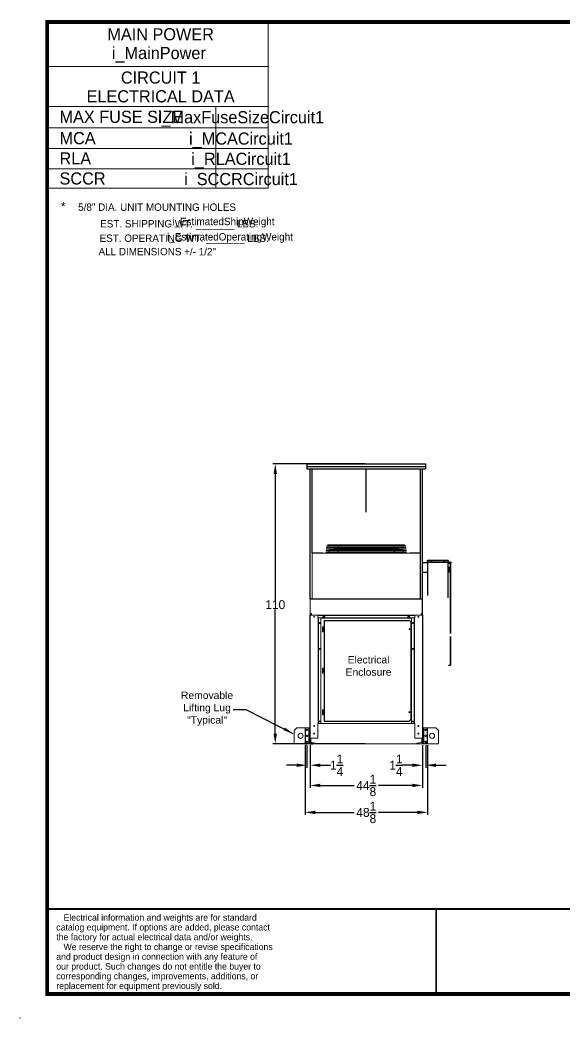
# Model space of a CAD drawing. Header units: inches. Extents: x 1132 to 1762, y 974 to 1371.
# Drawn here: x 1132.4 to 1346.1, y 974 to 1366.2 of the extents above; entities that cross this region are included whole.
import ezdxf
from ezdxf.enums import TextEntityAlignment as Align

# ---------------------------------------------------------------- set-up
doc = ezdxf.new("R2010")
doc.units = ezdxf.units.IN
doc.header["$MEASUREMENT"] = 0
doc.header["$PDSIZE"] = -1
doc.layers.get('0').update_dxf_attribs({"color": 1})
doc.styles.add('dimentions', font='ARIAL.TTF')
doc.dimstyles.new('General Dimension', dxfattribs={"dimtxt": 3.5, "dimasz": 4, "dimexe": 1, "dimexo": 0.5, "dimgap": 0.09, "dimtad": 0, "dimtih": 1, "dimtoh": 1, "dimdec": 3, "dimzin": 0, "dimdsep": 46, "dimlunit": 5, "dimtxsty": 'Standard', "dimcen": 0.09, "dimadec": 0, "dimazin": 0, "dimtfac": 1, "dimtdec": 3, "dimtofl": 0, "dimtmove": 0, "dimatfit": 3, "dimfxl": 1, "dimtolj": 1, "dimtzin": 0, "dimarcsym": 0})

# ---------------------------------------------------------------- blocks, each defined once
blk = doc.blocks.new('*D16')
at = {"color": 0, "lineweight": -2}
for p, q in [((1246.38, 1081.26), (1246.38, 1064.4)), ((1290.51, 1081.26), (1290.51, 1064.4)), ((1250.38, 1065.4), (1263.67, 1065.4)), ((1286.51, 1065.4), (1273.19, 1065.4))]:
    blk.add_line(p, q, dxfattribs=at)
at = {"color": 0}
for points in [[(1250.38, 1066.07), (1250.38, 1064.73), (1246.38, 1065.4)], [(1286.51, 1066.07), (1286.51, 1064.73), (1290.51, 1065.4)]]:
    blk.add_solid(points, dxfattribs=at)
at = {"color": 0, "insert": (1268.43, 1065.4), "char_height": 3.5, "attachment_point": 5}
blk.add_mtext('\\A1;44{\\H1.000000x;\\S1/8;}', dxfattribs=at)
blk = doc.blocks.new('*D17')
at = {"color": 0, "lineweight": -2}
for p, q in [((1244.38, 1081.26), (1244.38, 1053.8)), ((1292.51, 1081.26), (1292.51, 1053.8)), ((1248.38, 1054.8), (1263.69, 1054.8)), ((1288.51, 1054.8), (1273.2, 1054.8))]:
    blk.add_line(p, q, dxfattribs=at)
at = {"color": 0}
for points in [[(1248.38, 1055.47), (1248.38, 1054.13), (1244.38, 1054.8)], [(1288.51, 1055.47), (1288.51, 1054.13), (1292.51, 1054.8)]]:
    blk.add_solid(points, dxfattribs=at)
at = {"color": 0, "insert": (1268.44, 1054.8), "char_height": 3.5, "attachment_point": 5}
blk.add_mtext('\\A1;48{\\H1.000000x;\\S1/8;}', dxfattribs=at)
blk = doc.blocks.new('*D21')
at = {"color": 0, "lineweight": -2}
for p, q in [((1267.94, 1191.76), (1231.69, 1191.76)), ((1232.69, 1187.76), (1232.69, 1138.24)), ((1232.69, 1085.76), (1232.69, 1134.56)), ((1267.94, 1081.76), (1231.69, 1081.76))]:
    blk.add_line(p, q, dxfattribs=at)
at = {"color": 0}
for points in [[(1232.02, 1187.76), (1233.36, 1187.76), (1232.69, 1191.76)], [(1232.02, 1085.76), (1233.36, 1085.76), (1232.69, 1081.76)]]:
    blk.add_solid(points, dxfattribs=at)
at = {"color": 0, "insert": (1232.69, 1136.4), "char_height": 3.5, "attachment_point": 5}
blk.add_mtext('\\A1;110', dxfattribs=at)
blk = doc.blocks.new('*D30')
at = {"color": 0, "lineweight": -2}
for p, q in [((1245.07, 1081.26), (1245.07, 1072.33)), ((1246.38, 1081.26), (1246.38, 1072.33)), ((1241.07, 1073.33), (1237.07, 1073.33)), ((1250.38, 1073.33), (1254.38, 1073.33))]:
    blk.add_line(p, q, dxfattribs=at)
at = {"color": 0}
for points in [[(1241.07, 1074), (1241.07, 1072.66), (1245.07, 1073.33)], [(1250.38, 1074), (1250.38, 1072.66), (1246.38, 1073.33)]]:
    blk.add_solid(points, dxfattribs=at)
at = {"color": 0, "insert": (1256.8, 1073.33), "char_height": 3.5, "attachment_point": 5}
blk.add_mtext('\\A1;1{\\H1.000000x;\\S1/4;}', dxfattribs=at)
blk = doc.blocks.new('*D31')
at = {"color": 0, "lineweight": -2}
for p, q in [((1290.51, 1081.26), (1290.51, 1072.33)), ((1291.82, 1081.26), (1291.82, 1072.33)), ((1286.51, 1073.33), (1282.51, 1073.33)), ((1295.82, 1073.33), (1299.82, 1073.33))]:
    blk.add_line(p, q, dxfattribs=at)
at = {"color": 0}
for points in [[(1286.51, 1074), (1286.51, 1072.66), (1290.51, 1073.33)], [(1295.82, 1074), (1295.82, 1072.66), (1291.82, 1073.33)]]:
    blk.add_solid(points, dxfattribs=at)
at = {"color": 0, "insert": (1280.08, 1073.33), "char_height": 3.5, "attachment_point": 5}
blk.add_mtext('\\A1;1{\\H1.000000x;\\S1/4;}', dxfattribs=at)

msp = doc.modelspace()

# ---------------------------------------------------------------- linework, layer by layer
at = {"color": 1, "lineweight": 15}
for p, q in [((1229.9473, 1365.4013), (1229.9473, 1300.0742)), ((1229.9473, 1347.9115), (1143.0967, 1347.9115)), ((1229.9473, 1332.1622), (1143.5734, 1332.1622)), ((1209.3807, 1332.1622), (1209.3807, 1300.0742)), ((1143.5489, 1323.8231), (1229.9473, 1323.8231)), ((1143.355, 1315.6626), (1229.9473, 1315.6626)), ((1142.9539, 1307.7227), (1229.9473, 1307.7227)), ((1142.9674, 1300.0742), (1229.9473, 1300.0742)), ((1295.8876, 983.4243), (1295.8876, 1016.8473))]:
    msp.add_line(p, q, dxfattribs=at)
for p, q in [((1245.1312, 1191.7619), (1291.7562, 1191.7619)), ((1245.1312, 1191.7619), (1245.1312, 1189.7619)), ((1245.1312, 1190.7619), (1291.7562, 1190.7619)), ((1245.1312, 1189.7619), (1291.7562, 1189.7619)), ((1246.3812, 1138.7471), (1246.3812, 1189.7619)), ((1247.1637, 1156.7186), (1247.1637, 1189.7619)), ((1268.4437, 1172.7306), (1268.4437, 1189.7619)), ((1289.6917, 1156.7306), (1289.6917, 1189.7619)), ((1290.5062, 1138.7471), (1290.5062, 1189.7619)), ((1291.7562, 1191.7619), (1291.7562, 1189.7619)), ((1290.5062, 1153.0119), (1292.5062, 1153.0119)), ((1292.5062, 1153.0119), (1292.5062, 1149.0119)), ((1292.5062, 1149.0119), (1290.5062, 1149.0119)), ((1251.9385, 1130.2191), (1285.4474, 1130.2191)), ((1285.8866, 1129.4498), (1285.8866, 1091.2438)), ((1221.3465, 1095.0587), (1216.1458, 1095.0587)), ((1221.3465, 1095.0587), (1239.6396, 1085.8244)), ((1251.9385, 1090.683), (1285.3258, 1090.683)), ((1245.0692, 1081.7619), (1245.0692, 1082.7619)), ((1291.8182, 1081.7619), (1291.8182, 1082.7619)), ((1244.3812, 1081.7619), (1245.0692, 1081.7619)), ((1246.3812, 1081.7619), (1247.5062, 1081.7619)), ((1292.5062, 1081.7619), (1291.8182, 1081.7619))]:
    msp.add_line(p, q)
at = {"linetype": 'Continuous', "lineweight": 15}
for p, q in [((1284.2004, 1157.1172), (1252.6263, 1157.1172)), ((1252.6263, 1157.0172), (1284.2004, 1157.0172)), ((1284.1178, 1157.7367), (1252.7089, 1157.7367)), ((1252.7089, 1157.6367), (1284.1178, 1157.6367)), ((1284.0352, 1158.3563), (1252.7915, 1158.3563)), ((1252.7915, 1158.2563), (1284.0352, 1158.2563)), ((1283.9526, 1158.9758), (1252.8741, 1158.9758)), ((1252.8741, 1158.8758), (1283.9526, 1158.8758)), ((1283.87, 1159.5953), (1252.9567, 1159.5953)), ((1252.9567, 1159.4953), (1283.87, 1159.4953)), ((1283.4133, 1159.9277), (1253.4133, 1159.9277)), ((1253.4133, 1159.8277), (1257.738, 1159.8277)), ((1253.8511, 1157.9034), (1257.3461, 1157.9034)), ((1256.1361, 1158.6908), (1256.1115, 1158.6009)), ((1257.4118, 1158.6009), (1256.1115, 1158.6009)), ((1257.4203, 1158.6908), (1256.1361, 1158.6908)), ((1257.4746, 1157.9034), (1279.352, 1157.9034)), ((1263.3109, 1158.6009), (1257.5404, 1158.6009)), ((1263.8035, 1158.6908), (1257.5489, 1158.6908)), ((1257.7415, 1159.6997), (1257.7405, 1159.6997)), ((1257.8067, 1159.8277), (1279.0199, 1159.8277)), ((1263.8035, 1158.6908), (1263.8398, 1158.6009)), ((1269.1067, 1158.6908), (1263.8035, 1158.6908)), ((1269.143, 1158.6009), (1263.8398, 1158.6009)), ((1268.4133, 1159.8277), (1268.4133, 1159.7106)), ((1269.143, 1158.6009), (1269.1067, 1158.6908)), ((1269.1067, 1158.6908), (1272.8242, 1158.6908)), ((1272.8242, 1158.6908), (1279.2778, 1158.6908)), ((1279.0852, 1159.6997), (1279.0861, 1159.6997)), ((1279.0867, 1159.8277), (1283.4133, 1159.8277)), ((1279.4063, 1158.6908), (1280.6617, 1158.6908)), ((1279.4806, 1157.9034), (1282.9467, 1157.9034)), ((1247.1947, 1156.6818), (1247.1469, 1156.6818)), ((1247.1469, 1138.7482), (1247.1469, 1156.6818)), ((1247.1947, 1156.6506), (1247.1947, 1156.6818)), ((1247.1947, 1156.6506), (1247.1947, 1138.7482)), ((1247.2435, 1156.6506), (1247.1947, 1156.6506)), ((1247.1957, 1156.7306), (1247.1957, 1156.6828)), ((1247.1957, 1156.7306), (1251.3481, 1156.7306)), ((1247.1957, 1156.6828), (1247.2435, 1156.6828)), ((1289.6439, 1156.6994), (1247.2435, 1156.6994)), ((1247.2435, 1156.6994), (1247.2435, 1156.6506)), ((1247.2435, 1138.7482), (1247.2435, 1156.6506)), ((1289.6439, 1156.6506), (1247.2435, 1156.6506)), ((1251.3481, 1156.6994), (1251.3481, 1156.7306)), ((1251.3484, 1156.6994), (1251.3491, 1156.7306)), ((1285.5389, 1156.6994), (1285.5383, 1156.7306)), ((1289.6917, 1156.7306), (1285.5393, 1156.7306)), ((1285.5393, 1156.7306), (1285.5393, 1156.6994)), ((1289.6439, 1156.6506), (1289.6439, 1156.6994)), ((1289.6917, 1156.6828), (1289.6439, 1156.6828)), ((1289.6439, 1138.7482), (1289.6439, 1156.6506)), ((1289.6927, 1156.6506), (1289.6439, 1156.6506)), ((1289.6917, 1156.6828), (1289.6917, 1156.7306)), ((1289.7405, 1156.6818), (1289.6927, 1156.6818)), ((1289.6927, 1156.6506), (1289.6927, 1156.6818)), ((1289.6927, 1156.6506), (1289.6927, 1138.7482)), ((1289.7405, 1138.7482), (1289.7405, 1156.6818)), ((1246.3812, 1138.6984), (1246.3334, 1138.6984)), ((1246.3334, 1138.6984), (1246.3334, 1137.4972)), ((1246.3334, 1137.4972), (1246.3812, 1137.4972)), ((1246.3812, 1138.6984), (1246.3812, 1138.6872)), ((1246.3812, 1138.6359), (1246.3812, 1138.6872)), ((1246.3812, 1138.6872), (1246.4447, 1138.6872)), ((1246.3812, 1138.6359), (1246.4437, 1138.6359)), ((1246.3812, 1138.6359), (1246.3812, 1132.2629)), ((1246.3822, 1138.6994), (1246.3822, 1138.7472)), ((1246.3822, 1138.7472), (1247.1459, 1138.7472)), ((1246.3822, 1138.6994), (1246.4447, 1138.6994)), ((1246.4437, 1138.6359), (1246.4437, 1132.2629)), ((1246.4447, 1138.6359), (1246.4437, 1138.6359)), ((1246.4447, 1138.6369), (1246.4447, 1138.6994)), ((1290.4427, 1138.6994), (1246.4447, 1138.6994)), ((1290.4427, 1138.6369), (1246.4447, 1138.6369)), ((1246.4447, 1138.6369), (1246.4447, 1138.6359)), ((1246.4447, 1138.6359), (1246.4447, 1132.2629)), ((1290.4427, 1138.6359), (1246.4447, 1138.6359)), ((1247.1459, 1138.7472), (1247.1459, 1138.6994)), ((1247.1947, 1138.7482), (1247.1469, 1138.7482)), ((1247.1947, 1138.7482), (1247.2435, 1138.7482)), ((1247.2425, 1138.7472), (1247.2435, 1138.7472)), ((1247.2425, 1138.7472), (1247.2425, 1138.6994)), ((1247.2435, 1138.7482), (1247.2435, 1138.7472)), ((1289.6439, 1138.7482), (1247.2435, 1138.7482)), ((1247.2435, 1138.6994), (1247.2435, 1138.7472)), ((1247.2435, 1138.7472), (1289.6439, 1138.7472)), ((1247.2435, 1138.6994), (1289.6439, 1138.6994)), ((1289.6439, 1138.7472), (1289.6439, 1138.7482)), ((1289.6439, 1138.7482), (1289.6927, 1138.7482)), ((1289.6439, 1138.6994), (1289.6439, 1138.7472)), ((1289.6927, 1138.7482), (1289.7405, 1138.7482)), ((1289.6927, 1138.6994), (1289.6927, 1138.6994)), ((1289.7415, 1138.7472), (1289.7415, 1138.6994)), ((1289.7415, 1138.7472), (1290.5052, 1138.7472)), ((1290.4427, 1138.6994), (1290.5052, 1138.6994)), ((1290.4427, 1138.6369), (1290.4427, 1138.6994)), ((1290.5062, 1138.6872), (1290.4427, 1138.6872)), ((1290.4427, 1138.6369), (1290.4427, 1138.6359)), ((1290.4437, 1138.6359), (1290.4427, 1138.6359)), ((1290.4427, 1138.6359), (1290.4427, 1132.2629)), ((1290.5062, 1138.6359), (1290.4437, 1138.6359)), ((1290.4437, 1132.2629), (1290.4437, 1138.6359)), ((1290.5052, 1138.6994), (1290.5052, 1138.7472)), ((1290.5062, 1138.6984), (1290.554, 1138.6984)), ((1290.5062, 1138.6872), (1290.5062, 1138.6984)), ((1290.5062, 1138.6359), (1290.5062, 1138.6872)), ((1290.5062, 1132.2629), (1290.5062, 1138.6359)), ((1290.554, 1137.4972), (1290.5062, 1137.4972)), ((1290.554, 1137.4972), (1290.554, 1138.6984)), ((1246.2766, 1132.2619), (1246.2766, 1084.0119)), ((1246.2766, 1132.2619), (1246.3822, 1132.2619)), ((1246.3812, 1132.2629), (1246.4437, 1132.2629)), ((1246.3822, 1132.2619), (1246.3822, 1084.0119)), ((1246.3822, 1132.2619), (1249.4328, 1132.2619)), ((1246.4437, 1132.2629), (1246.4447, 1132.2629)), ((1290.4427, 1132.2629), (1246.4447, 1132.2629)), ((1246.4447, 1132.2629), (1246.4447, 1132.2619)), ((1249.4328, 1132.2619), (1287.4545, 1132.2619)), ((1249.4328, 1131.2619), (1249.4328, 1132.2619)), ((1287.4545, 1132.1984), (1249.4328, 1132.1984)), ((1249.5147, 1131.2619), (1249.4328, 1131.2619)), ((1249.5147, 1131.2619), (1249.5147, 1089.7619)), ((1249.6203, 1131.2619), (1249.5147, 1131.2619)), ((1287.267, 1131.2619), (1249.6203, 1131.2619)), ((1249.6203, 1131.2619), (1249.6203, 1089.7619)), ((1249.6213, 1131.2619), (1249.6213, 1089.7619)), ((1250.6407, 1131.2619), (1250.6407, 1089.7619)), ((1250.6407, 1131.1264), (1286.2466, 1131.1264)), ((1251.9749, 1131.8244), (1251.5999, 1131.8244)), ((1251.5999, 1131.4494), (1251.9749, 1131.4494)), ((1251.9385, 1130.2191), (1251.9385, 1090.683)), ((1252.0143, 1130.2191), (1252.0143, 1090.683)), ((1285.2874, 1131.8244), (1284.9124, 1131.8244)), ((1284.9124, 1131.4494), (1285.2874, 1131.4494)), ((1285.4474, 1130.2191), (1285.8866, 1129.7799)), ((1285.8866, 1129.4498), (1285.8866, 1129.7799)), ((1286.2466, 1131.2619), (1286.2466, 1089.7619)), ((1287.266, 1131.2619), (1287.266, 1089.7619)), ((1287.267, 1131.2619), (1287.267, 1089.7619)), ((1287.267, 1131.2619), (1287.3726, 1131.2619)), ((1287.3726, 1131.2619), (1287.4545, 1131.2619)), ((1287.3726, 1131.2619), (1287.3726, 1089.7619)), ((1287.4545, 1131.2619), (1287.4545, 1132.2619)), ((1290.5052, 1132.2619), (1287.4545, 1132.2619)), ((1290.4427, 1132.2629), (1290.4437, 1132.2629)), ((1290.4427, 1132.2629), (1290.4427, 1132.2619)), ((1290.5062, 1132.2629), (1290.4437, 1132.2629)), ((1290.5052, 1132.2619), (1290.5052, 1084.0119)), ((1290.6108, 1132.2619), (1290.5052, 1132.2619)), ((1290.6108, 1132.2619), (1290.6108, 1084.0119)), ((1251.2136, 1127.0998), (1251.2136, 1127.7298)), ((1251.2136, 1127.7298), (1251.3386, 1127.7298)), ((1251.3386, 1127.0998), (1251.2136, 1127.0998)), ((1251.2136, 1126.4486), (1251.2136, 1127.0786)), ((1251.2136, 1127.0786), (1251.3386, 1127.0786)), ((1251.3386, 1126.4486), (1251.2136, 1126.4486)), ((1251.2136, 1125.7973), (1251.2136, 1126.4273)), ((1251.2136, 1126.4273), (1251.3386, 1126.4273)), ((1251.3386, 1125.7973), (1251.2136, 1125.7973)), ((1251.3386, 1127.7298), (1251.3386, 1127.0998)), ((1251.3386, 1127.7298), (1251.9385, 1127.7298)), ((1251.3386, 1127.0998), (1251.9385, 1127.0998)), ((1251.3386, 1127.0786), (1251.3386, 1126.4486)), ((1251.3386, 1127.0786), (1251.7186, 1127.0786)), ((1251.7186, 1126.4486), (1251.3386, 1126.4486)), ((1251.3386, 1126.4273), (1251.3386, 1125.7973)), ((1251.3386, 1126.4273), (1251.9385, 1126.4273)), ((1251.3386, 1125.7973), (1251.9385, 1125.7973)), ((1251.7186, 1126.4486), (1251.7186, 1127.0786)), ((1251.7186, 1127.0786), (1251.8436, 1127.0786)), ((1251.8436, 1126.4486), (1251.7186, 1126.4486)), ((1251.8436, 1127.0786), (1251.8436, 1126.4486)), ((1285.4179, 1126.9806), (1285.3554, 1126.9806)), ((1285.3554, 1126.6681), (1285.4179, 1126.6681)), ((1251.2136, 1110.7873), (1251.2136, 1111.4173)), ((1251.2136, 1111.4173), (1251.3386, 1111.4173)), ((1251.3386, 1110.7873), (1251.2136, 1110.7873)), ((1251.2136, 1110.1361), (1251.2136, 1110.7661)), ((1251.2136, 1110.7661), (1251.3386, 1110.7661)), ((1251.3386, 1110.1361), (1251.2136, 1110.1361)), ((1251.2136, 1109.4848), (1251.2136, 1110.1148)), ((1251.2136, 1110.1148), (1251.3386, 1110.1148)), ((1251.3386, 1111.4173), (1251.3386, 1110.7873)), ((1251.3386, 1111.4173), (1251.9385, 1111.4173)), ((1251.3386, 1110.7873), (1251.9385, 1110.7873)), ((1251.3386, 1110.7661), (1251.3386, 1110.1361)), ((1251.3386, 1110.7661), (1251.7186, 1110.7661)), ((1251.7186, 1110.1361), (1251.3386, 1110.1361)), ((1251.3386, 1110.1148), (1251.3386, 1109.4848)), ((1251.3386, 1110.1148), (1251.9385, 1110.1148)), ((1251.7186, 1110.1361), (1251.7186, 1110.7661)), ((1251.7186, 1110.7661), (1251.8436, 1110.7661)), ((1251.8436, 1110.1361), (1251.7186, 1110.1361)), ((1251.8436, 1110.7661), (1251.8436, 1110.1361)), ((1251.3386, 1109.4848), (1251.2136, 1109.4848)), ((1251.3386, 1109.4848), (1251.9385, 1109.4848)), ((1251.2136, 1094.4748), (1251.2136, 1095.1048)), ((1251.2136, 1095.1048), (1251.3386, 1095.1048)), ((1251.3386, 1094.4748), (1251.2136, 1094.4748)), ((1251.2136, 1093.8236), (1251.2136, 1094.4536)), ((1251.2136, 1094.4536), (1251.3386, 1094.4536)), ((1251.3386, 1095.1048), (1251.3386, 1094.4748)), ((1251.3386, 1095.1048), (1251.9385, 1095.1048)), ((1251.3386, 1094.4748), (1251.9385, 1094.4748)), ((1251.3386, 1094.4536), (1251.3386, 1093.8236)), ((1251.3386, 1094.4536), (1251.7186, 1094.4536)), ((1251.7186, 1093.8236), (1251.7186, 1094.4536)), ((1251.7186, 1094.4536), (1251.8436, 1094.4536)), ((1251.8436, 1094.4536), (1251.8436, 1093.8236)), ((1285.4179, 1094.3556), (1285.3554, 1094.3556)), ((1251.3386, 1093.8236), (1251.2136, 1093.8236)), ((1251.2136, 1093.1723), (1251.2136, 1093.8023)), ((1251.2136, 1093.8023), (1251.3386, 1093.8023)), ((1251.3386, 1093.1723), (1251.2136, 1093.1723)), ((1251.7186, 1093.8236), (1251.3386, 1093.8236)), ((1251.3386, 1093.8023), (1251.3386, 1093.1723)), ((1251.3386, 1093.8023), (1251.9385, 1093.8023)), ((1251.3386, 1093.1723), (1251.9385, 1093.1723)), ((1251.8436, 1093.8236), (1251.7186, 1093.8236)), ((1285.8866, 1091.2438), (1285.3258, 1090.683)), ((1285.3554, 1094.0431), (1285.4179, 1094.0431)), ((1241.1312, 1088.0119), (1240.1312, 1087.0119)), ((1240.1312, 1081.7619), (1240.1312, 1087.0119)), ((1241.1312, 1088.0119), (1244.3812, 1088.0119)), ((1244.3812, 1088.0119), (1244.3812, 1081.7619)), ((1244.3812, 1088.0119), (1244.5687, 1088.0119)), ((1244.5687, 1088.0119), (1244.5687, 1081.7619)), ((1244.5687, 1088.0119), (1245.8187, 1088.0119)), ((1245.8187, 1088.0119), (1245.8187, 1081.7619)), ((1245.8187, 1088.0119), (1246.0062, 1088.0119)), ((1246.0062, 1088.0119), (1246.0062, 1081.7619)), ((1246.0062, 1088.0119), (1246.1937, 1088.0119)), ((1246.1937, 1088.0119), (1246.1937, 1081.7619)), ((1246.1937, 1088.0119), (1246.2766, 1088.0119)), ((1249.4328, 1084.0119), (1249.4328, 1089.7619)), ((1249.4328, 1089.7619), (1249.5147, 1089.7619)), ((1249.5147, 1089.7619), (1249.6203, 1089.7619)), ((1287.267, 1089.7619), (1249.6203, 1089.7619)), ((1287.3726, 1089.7619), (1287.267, 1089.7619)), ((1287.4545, 1089.7619), (1287.3726, 1089.7619)), ((1287.4545, 1084.0119), (1287.4545, 1089.7619)), ((1290.6937, 1088.0119), (1290.6108, 1088.0119)), ((1290.6937, 1081.7619), (1290.6937, 1088.0119)), ((1290.8812, 1088.0119), (1290.6937, 1088.0119)), ((1290.8812, 1081.7619), (1290.8812, 1088.0119)), ((1291.0687, 1088.0119), (1290.8812, 1088.0119)), ((1291.0687, 1081.7619), (1291.0687, 1088.0119)), ((1292.3187, 1088.0119), (1291.0687, 1088.0119)), ((1292.3187, 1081.7619), (1292.3187, 1088.0119)), ((1292.5062, 1088.0119), (1292.3187, 1088.0119)), ((1292.5062, 1081.7619), (1292.5062, 1088.0119)), ((1295.7562, 1088.0119), (1292.5062, 1088.0119)), ((1295.7562, 1088.0119), (1296.7562, 1087.0119)), ((1296.7562, 1081.7619), (1296.7562, 1087.0119)), ((1246.2766, 1084.0119), (1246.3822, 1084.0119)), ((1246.3812, 1084.0119), (1246.3812, 1081.7619)), ((1246.3822, 1084.0119), (1249.4328, 1084.0119)), ((1246.6012, 1082.5929), (1246.6012, 1084.0119)), ((1246.6012, 1082.5929), (1246.6012, 1084.0119)), ((1246.8686, 1082.2773), (1246.6012, 1082.5929)), ((1290.5052, 1084.0119), (1287.4545, 1084.0119)), ((1290.2862, 1082.5929), (1290.0188, 1082.2773)), ((1290.2862, 1084.0119), (1290.2862, 1082.5929)), ((1290.2862, 1084.0119), (1290.2862, 1082.5929)), ((1290.6108, 1084.0119), (1290.5052, 1084.0119)), ((1290.5062, 1081.7619), (1290.5062, 1084.0119)), ((1244.3812, 1081.7619), (1240.1312, 1081.7619)), ((1244.3812, 1081.7619), (1244.5687, 1081.7619)), ((1244.5687, 1081.7619), (1245.8187, 1081.7619)), ((1245.8187, 1081.7619), (1246.0062, 1081.7619)), ((1246.0062, 1081.7619), (1246.1937, 1081.7619)), ((1246.1937, 1081.7619), (1246.3812, 1081.7619)), ((1246.3812, 1081.7619), (1248.6412, 1081.7619)), ((1248.5325, 1081.9999), (1246.8686, 1082.2773)), ((1248.6412, 1081.9818), (1246.8686, 1082.2773)), ((1248.6412, 1081.7619), (1248.6412, 1081.9818)), ((1248.6412, 1081.7619), (1248.6412, 1081.8717)), ((1288.2462, 1081.7619), (1248.6412, 1081.7619)), ((1290.0188, 1082.2773), (1288.2462, 1081.9818)), ((1288.2462, 1081.9818), (1288.2462, 1081.7619)), ((1288.2462, 1081.8717), (1288.2462, 1081.7619)), ((1288.2462, 1081.7619), (1290.5062, 1081.7619)), ((1290.0188, 1082.2773), (1288.3548, 1081.9999)), ((1290.6937, 1081.7619), (1290.5062, 1081.7619)), ((1290.8812, 1081.7619), (1290.6937, 1081.7619)), ((1291.0687, 1081.7619), (1290.8812, 1081.7619)), ((1292.3187, 1081.7619), (1291.0687, 1081.7619)), ((1292.5062, 1081.7619), (1292.3187, 1081.7619)), ((1292.5062, 1081.7619), (1296.7562, 1081.7619))]:
    msp.add_line(p, q, dxfattribs=at)
at = {"color": 1, "linetype": 'Continuous'}
for p, q in [((1292.4715, 1153.6862), (1292.3968, 1153.6862)), ((1292.3968, 1153.6862), (1292.3968, 1153.0119)), ((1292.4715, 1153.6862), (1292.3968, 1153.6862)), ((1292.3968, 1153.6862), (1292.3968, 1153.0119)), ((1292.3968, 1153.0119), (1292.4715, 1153.0119)), ((1292.3968, 1153.0119), (1292.4715, 1153.0119)), ((1292.4715, 1153.6862), (1292.4715, 1153.0119)), ((1292.4715, 1153.6862), (1292.4715, 1153.0119)), ((1292.4725, 1153.6862), (1292.4725, 1153.7619)), ((1292.4725, 1153.6862), (1292.4725, 1153.7619)), ((1292.4725, 1153.0119), (1292.4725, 1153.6862)), ((1292.4725, 1153.0119), (1292.4725, 1153.6862)), ((1300.5399, 1153.7619), (1292.5062, 1153.7619)), ((1300.5399, 1153.7619), (1292.5062, 1153.7619)), ((1300.5399, 1153.6862), (1292.5062, 1153.6862)), ((1300.5399, 1153.6862), (1292.5062, 1153.6862)), ((1300.5399, 1153.0119), (1292.5062, 1153.0119)), ((1292.5062, 1153.0119), (1292.5062, 1140.0719)), ((1300.5399, 1153.0119), (1292.5062, 1153.0119)), ((1292.5062, 1153.0119), (1292.5062, 1140.0719)), ((1300.4305, 1153.0119), (1300.4305, 1139.0719)), ((1300.5062, 1153.0119), (1300.5062, 1139.0719)), ((1300.5062, 1153.0119), (1300.5062, 1139.0719)), ((1300.5399, 1153.7619), (1300.5399, 1153.6862)), ((1300.5399, 1153.7619), (1300.5399, 1153.6862)), ((1300.5399, 1153.6862), (1300.5399, 1153.0119)), ((1300.5399, 1153.6862), (1300.5399, 1153.0119)), ((1300.6156, 1153.6862), (1300.5409, 1153.6862)), ((1300.5409, 1153.1491), (1300.5409, 1153.6862)), ((1300.6156, 1153.6862), (1300.5409, 1153.6862)), ((1300.5409, 1153.1491), (1300.5409, 1153.6862)), ((1300.5409, 1153.1491), (1300.6156, 1153.1491)), ((1300.5409, 1153.1491), (1300.6156, 1153.1491)), ((1300.6165, 1153.1481), (1300.6132, 1153.0734)), ((1300.6165, 1153.1481), (1300.6132, 1153.0734)), ((1300.6132, 1153.0734), (1301.5087, 1153.0343)), ((1300.6132, 1153.0734), (1301.5087, 1153.0343)), ((1300.6156, 1153.1491), (1300.6156, 1153.6862)), ((1300.6156, 1153.1491), (1300.6156, 1153.6862)), ((1300.6165, 1153.1481), (1301.5119, 1153.109)), ((1300.6165, 1153.1481), (1301.5119, 1153.109)), ((1301.5119, 1153.109), (1301.5087, 1153.0343)), ((1301.5119, 1153.109), (1301.5087, 1153.0343)), ((1301.7584, 1153.0234), (1301.5087, 1153.0343)), ((1301.7584, 1153.0234), (1301.5087, 1153.0343)), ((1301.7617, 1153.0981), (1301.5119, 1153.109)), ((1301.7617, 1153.0981), (1301.5119, 1153.109)), ((1301.7617, 1153.0981), (1301.7584, 1153.0234)), ((1301.7617, 1153.0981), (1301.7584, 1153.0234)), ((1301.4305, 1152.787), (1300.5062, 1152.787)), ((1301.4305, 1152.787), (1300.5062, 1152.787)), ((1301.4305, 1152.7123), (1300.5062, 1152.7123)), ((1301.4305, 1152.7123), (1300.5062, 1152.7123)), ((1300.5062, 1152.7113), (1301.4305, 1152.7113)), ((1300.5062, 1152.7113), (1301.4305, 1152.7113)), ((1301.1062, 1150.5083), (1300.5062, 1150.5083)), ((1301.1062, 1150.5083), (1300.5062, 1150.5083)), ((1301.1062, 1149.8783), (1300.5062, 1149.8783)), ((1301.1062, 1149.8783), (1300.5062, 1149.8783)), ((1300.6012, 1150.5295), (1300.6012, 1151.1595)), ((1300.6012, 1151.1595), (1300.7262, 1151.1595)), ((1300.6012, 1150.5295), (1300.6012, 1151.1595)), ((1300.6012, 1151.1595), (1300.7262, 1151.1595)), ((1300.7262, 1150.5295), (1300.6012, 1150.5295)), ((1300.7262, 1150.5295), (1300.6012, 1150.5295)), ((1300.6012, 1149.227), (1300.6012, 1149.857)), ((1300.6012, 1149.857), (1300.7262, 1149.857)), ((1300.6012, 1149.227), (1300.6012, 1149.857)), ((1300.6012, 1149.857), (1300.7262, 1149.857)), ((1300.7262, 1149.227), (1300.6012, 1149.227)), ((1300.7262, 1149.227), (1300.6012, 1149.227)), ((1300.7262, 1151.1595), (1300.7262, 1150.5295)), ((1300.7262, 1151.1595), (1301.1062, 1151.1595)), ((1300.7262, 1151.1595), (1300.7262, 1150.5295)), ((1300.7262, 1151.1595), (1301.1062, 1151.1595)), ((1301.1062, 1150.5295), (1300.7262, 1150.5295)), ((1301.1062, 1150.5295), (1300.7262, 1150.5295)), ((1300.7262, 1149.857), (1300.7262, 1149.227)), ((1300.7262, 1149.857), (1301.1062, 1149.857)), ((1300.7262, 1149.857), (1300.7262, 1149.227)), ((1300.7262, 1149.857), (1301.1062, 1149.857)), ((1301.1062, 1149.227), (1300.7262, 1149.227)), ((1301.1062, 1149.227), (1300.7262, 1149.227)), ((1300.7587, 1150.5295), (1300.7587, 1150.5083)), ((1300.7587, 1150.5295), (1300.7587, 1150.5083)), ((1300.7587, 1149.8783), (1300.7587, 1149.857)), ((1300.7587, 1149.8783), (1300.7587, 1149.857)), ((1301.0737, 1150.5083), (1301.0737, 1150.5295)), ((1301.0737, 1150.5083), (1301.0737, 1150.5295)), ((1301.0737, 1149.857), (1301.0737, 1149.8783)), ((1301.0737, 1149.857), (1301.0737, 1149.8783)), ((1301.1062, 1150.5295), (1301.1062, 1151.1595)), ((1301.1062, 1151.1595), (1301.2312, 1151.1595)), ((1301.1062, 1150.5295), (1301.1062, 1151.1595)), ((1301.1062, 1151.1595), (1301.2312, 1151.1595)), ((1301.2312, 1150.5295), (1301.1062, 1150.5295)), ((1301.2312, 1150.5295), (1301.1062, 1150.5295)), ((1301.1062, 1149.8783), (1301.1062, 1150.5083)), ((1301.1062, 1150.5083), (1301.2312, 1150.5083)), ((1301.1062, 1149.8783), (1301.1062, 1150.5083)), ((1301.1062, 1150.5083), (1301.2312, 1150.5083)), ((1301.2312, 1149.8783), (1301.1062, 1149.8783)), ((1301.2312, 1149.8783), (1301.1062, 1149.8783)), ((1301.1062, 1149.227), (1301.1062, 1149.857)), ((1301.1062, 1149.857), (1301.2312, 1149.857)), ((1301.1062, 1149.227), (1301.1062, 1149.857)), ((1301.1062, 1149.857), (1301.2312, 1149.857)), ((1301.2312, 1149.227), (1301.1062, 1149.227)), ((1301.2312, 1149.227), (1301.1062, 1149.227)), ((1301.2312, 1151.1595), (1301.2312, 1150.5295)), ((1301.2312, 1151.1595), (1301.2312, 1150.5295)), ((1301.2312, 1150.5083), (1301.2312, 1149.8783)), ((1301.2312, 1150.5083), (1301.2312, 1149.8783)), ((1301.2312, 1149.857), (1301.2312, 1149.227)), ((1301.2312, 1149.857), (1301.2312, 1149.227)), ((1301.4305, 1152.7123), (1301.4305, 1152.787)), ((1301.4305, 1152.7123), (1301.4305, 1152.787)), ((1301.4305, 1152.7113), (1301.4305, 1125.1426)), ((1301.4305, 1152.7113), (1301.5062, 1152.7113)), ((1301.4305, 1152.7113), (1301.4305, 1125.1426)), ((1301.4305, 1152.7113), (1301.5062, 1152.7113)), ((1301.5062, 1152.7113), (1301.5062, 1125.0524)), ((1301.5062, 1152.7113), (1301.5062, 1125.0524)), ((1301.4305, 1123.8691), (1301.4305, 1112.6752)), ((1301.4305, 1123.8691), (1301.4305, 1112.6752)), ((1301.5062, 1123.9326), (1301.5062, 1112.6752)), ((1301.5062, 1123.9326), (1301.5062, 1112.6752)), ((1300.7408, 1112.6752), (1301.4305, 1112.6752)), ((1300.7408, 1112.6752), (1301.4305, 1112.6752)), ((1300.7408, 1112.6742), (1301.4305, 1112.6742)), ((1300.7408, 1112.6742), (1301.4305, 1112.6742)), ((1300.7408, 1112.5995), (1301.4305, 1112.5995)), ((1300.7408, 1112.5995), (1301.4305, 1112.5995)), ((1301.4305, 1112.6752), (1301.5062, 1112.6752)), ((1301.4305, 1112.6752), (1301.5062, 1112.6752)), ((1301.4305, 1112.6742), (1301.4305, 1112.5995)), ((1301.4305, 1112.6742), (1301.4305, 1112.5995))]:
    msp.add_line(p, q, dxfattribs=at)
at = {"color": 1, "const_width": 1.5279}
msp.add_lwpolyline([(1143.0967, 983.4243), (1754.26, 983.4243), (1754.26, 1365.4013), (1143.0967, 1365.4013), (1143.0967, 983.4243)], dxfattribs=at)
at = {"linetype": 'Continuous', "lineweight": 15, "flags": 128}
for points in [[(1256.1115, 1158.6009), (1256.0142, 1158.5976), (1255.9259, 1158.5878), (1255.8479, 1158.5717), (1255.7813, 1158.5494), (1255.7272, 1158.5214), (1255.6864, 1158.488), (1255.6595, 1158.4497), (1255.6468, 1158.4072), (1255.6487, 1158.361), (1255.6496, 1158.3563)], [(1255.6751, 1158.5161), (1255.684, 1158.5396), (1255.711, 1158.5779), (1255.7518, 1158.6113), (1255.8059, 1158.6393), (1255.8724, 1158.6616), (1255.9504, 1158.6777), (1256.0388, 1158.6875), (1256.1361, 1158.6908)], [(1262.691, 1158.3563), (1262.7856, 1158.4017), (1262.8964, 1158.4508), (1263.0096, 1158.4971), (1263.1235, 1158.5396), (1263.2364, 1158.5779), (1263.3467, 1158.6113), (1263.4527, 1158.6393), (1263.5528, 1158.6616), (1263.6456, 1158.6777), (1263.7296, 1158.6875), (1263.8035, 1158.6908)], [(1263.8398, 1158.6009), (1263.7659, 1158.5976), (1263.6819, 1158.5878), (1263.5891, 1158.5717), (1263.489, 1158.5494), (1263.383, 1158.5214), (1263.2727, 1158.488), (1263.1598, 1158.4497), (1263.0459, 1158.4072), (1262.9327, 1158.361), (1262.9217, 1158.3563)], [(1269.1067, 1158.6908), (1269.1695, 1158.6875), (1269.2203, 1158.6777), (1269.2582, 1158.6616), (1269.2827, 1158.6393), (1269.2895, 1158.6269)], [(1269.2303, 1158.3563), (1269.2353, 1158.361), (1269.2791, 1158.4072), (1269.3097, 1158.4497), (1269.3267, 1158.488), (1269.3298, 1158.5214), (1269.3191, 1158.5494), (1269.2945, 1158.5717), (1269.2566, 1158.5878), (1269.2058, 1158.5976), (1269.143, 1158.6009)], [(1281.082, 1158.3563), (1281.1082, 1158.4017), (1281.1245, 1158.4508), (1281.1263, 1158.4971), (1281.1137, 1158.5396), (1281.0868, 1158.5779), (1281.046, 1158.6113), (1280.9919, 1158.6393), (1280.9253, 1158.6616), (1280.8473, 1158.6777), (1280.759, 1158.6875), (1280.6617, 1158.6908)]]:
    msp.add_lwpolyline(points, dxfattribs=at)
at = {"color": 1, "lineweight": 15, "const_width": 0.764}
for points in [[(1296.7908, 1016.8473), (1143.0967, 1016.8473)], [(1754.26, 1016.8473), (1295.8876, 1016.8473), (1295.8876, 983.4243)]]:
    msp.add_lwpolyline(points, dxfattribs=at)
at = {"color": 1, "linetype": 'Continuous'}
for centre in [(1294.0062, 1153.3869), (1294.0062, 1153.3869), (1299.0062, 1153.3869), (1299.0062, 1153.3869)]:
    msp.add_circle(centre, 0.0995, dxfattribs=at)
at = {"linetype": 'Continuous', "lineweight": 15}
for centre, radius in [((1246.7562, 1132.8244), 0.1875), ((1247.9641, 1131.6369), 0.1875), ((1251.9641, 1131.6369), 0.1875), ((1284.9233, 1131.6369), 0.1875), ((1288.9233, 1131.6369), 0.1875), ((1290.1312, 1132.8244), 0.1875), ((1250.1407, 1129.1994), 0.1875), ((1285.3866, 1126.8244), 0.1562), ((1286.7466, 1129.1994), 0.1875), ((1250.1407, 1119.0119), 0.1875), ((1286.7466, 1119.0119), 0.1875), ((1285.3866, 1094.1994), 0.1562), ((1250.1407, 1090.5119), 0.1875), ((1286.7466, 1090.5119), 0.1875), ((1245.1312, 1087.2619), 0.2812), ((1247.9641, 1088.7619), 0.1875), ((1288.9233, 1088.7619), 0.1875), ((1291.7562, 1087.2619), 0.2812), ((1242.6312, 1084.8869), 1), ((1245.1312, 1084.8869), 0.2812), ((1245.1312, 1082.5119), 0.2812), ((1247.9641, 1085.7619), 0.1875), ((1288.9233, 1085.7619), 0.1875), ((1291.7562, 1084.8869), 0.2812), ((1291.7562, 1082.5119), 0.2812), ((1294.2562, 1084.8869), 1)]:
    msp.add_circle(centre, radius, dxfattribs=at)
for centre, radius, start, end in [((1252.6263, 1157.0672), 0.05, 90, 270), ((1252.7089, 1157.6867), 0.05, 90, 270), ((1252.7915, 1158.3062), 0.05, 90, 270), ((1252.8741, 1158.9258), 0.05, 90, 270), ((1252.9567, 1159.5453), 0.05, 90, 270), ((1253.4133, 1159.8777), 0.05, 90, 270), ((1260.0543, 1161.4006), 5.3722, 215.823902, 220.615245), ((1257.7221, 1159.7636), 0.0667, 286.873984, 73.945413), ((1280.0414, 1123.7542), 38.7084, 116.958698, 118.088918), ((1280.2906, 1123.2545), 39.1702, 116.673214, 117.800954), ((1256.9215, 1175.4158), 21.0451, 303.680905, 305.37578), ((1279.3846, 1146.0303), 14.5594, 122.888692, 125.36397), ((1272.8691, 1156.2507), 2.4405, 91.054948, 120.371918), ((1279.1046, 1159.7636), 0.0667, 106.056947, 253.119454), ((1276.5446, 1161.6319), 5.5967, 318.22543, 322.903791), ((1276.7398, 1161.4035), 5.3769, 319.386843, 324.17401), ((1281.0042, 1158.3893), 0.1476, 347.066359, 14.462284), ((1283.4133, 1159.8777), 0.05, 270, 90), ((1283.87, 1159.5453), 0.05, 270, 90), ((1283.9526, 1158.9258), 0.05, 270, 90), ((1284.0352, 1158.3062), 0.05, 270, 90), ((1284.1178, 1157.6867), 0.05, 270, 90), ((1284.2004, 1157.0672), 0.05, 270, 90), ((1247.1957, 1156.6818), 0.0488, 90, 180), ((1247.1957, 1156.6818), 0.001, 90, 180), ((1247.2435, 1156.634), 0.0488, 90, 160.175553), ((1251.3481, 1156.6818), 0.0488, 88.825824, 90), ((1251.3481, 1156.6818), 0.0488, 21.077547, 88.825824), ((1285.5393, 1156.6818), 0.0488, 91.174176, 158.922453), ((1285.5393, 1156.6818), 0.0488, 90, 91.174176), ((1289.6439, 1156.634), 0.0488, 19.824447, 90), ((1289.6917, 1156.6818), 0.0488, 360, 90), ((1289.6917, 1156.6818), 0.001, 0, 90), ((1246.3822, 1138.6984), 0.0488, 90, 180), ((1246.3822, 1137.4972), 0.0488, 180, 268.825824), ((1246.3822, 1138.6984), 0.001, 90, 180), ((1247.1459, 1138.7482), 0.001, 270, 360), ((1247.1459, 1138.7482), 0.0488, 270, 360), ((1247.1937, 1138.7482), 0.0488, 270, 0), ((1289.6937, 1138.7482), 0.0488, 180, 270), ((1289.7415, 1138.7482), 0.0488, 180, 270), ((1289.7415, 1138.7482), 0.001, 180, 270), ((1290.5052, 1138.6984), 0.0488, 0, 90), ((1290.5052, 1138.6984), 0.001, 0, 90), ((1290.5052, 1137.4972), 0.0488, 271.174176, 0), ((1246.7562, 1132.8122), 0.1875, 1.862373, 178.137697), ((1251.5999, 1131.6369), 0.1875, 90, 270), ((1251.9749, 1131.6369), 0.1875, 270, 90), ((1284.9124, 1131.6369), 0.1875, 90, 270), ((1285.2874, 1131.6369), 0.1875, 270, 90), ((1290.1312, 1132.8122), 0.1875, 1.868698, 178.131448), ((1285.4179, 1126.8244), 0.1562, 270, 90), ((1285.3554, 1094.1994), 0.1562, 90, 270), ((1285.4179, 1094.1994), 0.1562, 270, 90), ((1246.9212, 1082.5929), 0.32, 180, 260.537), ((1289.9662, 1082.5929), 0.32, 279.463, 0), ((1248.5112, 1081.8717), 0.13, 0, 80.537), ((1288.3762, 1081.8717), 0.13, 99.463, 180)]:
    msp.add_arc(centre, radius, start, end, dxfattribs=at)
at = {"color": 1, "linetype": 'Continuous'}
for centre, radius, start, end in [((1292.4725, 1153.6862), 0.0757, 90, 180), ((1292.4725, 1153.6862), 0.0757, 90, 180), ((1292.4725, 1153.6862), 0.001, 90, 180), ((1292.4725, 1153.6862), 0.001, 90, 180), ((1300.5399, 1153.6862), 0.0757, 0, 90), ((1300.5399, 1153.6862), 0.0757, 0, 90), ((1300.5399, 1153.6862), 0.001, 0, 90), ((1300.5399, 1153.6862), 0.001, 0, 90), ((1300.6166, 1153.1491), 0.0757, 180, 267.5), ((1300.6166, 1153.1491), 0.0757, 180, 267.5), ((1300.6166, 1153.1491), 0.001, 180, 267.5), ((1300.6166, 1153.1491), 0.001, 180, 267.5), ((1301.4305, 1152.7113), 0.0757, 0, 90), ((1301.4305, 1152.7113), 0.0757, 0, 90), ((1301.4305, 1152.7113), 0.001, 0, 90), ((1301.4305, 1152.7113), 0.001, 0, 90), ((1301.4305, 1112.6752), 0.001, 270, 0), ((1301.4305, 1112.6752), 0.0757, 270, 0), ((1301.4305, 1112.6752), 0.001, 270, 0), ((1301.4305, 1112.6752), 0.0757, 270, 0)]:
    msp.add_arc(centre, radius, start, end, dxfattribs=at)
at = {"linetype": 'Continuous', "lineweight": 15}
for points in [[(1253.8511, 1157.9034), (1253.8511, 1157.7367)], [(1253.8511, 1157.6367), (1253.8511, 1157.1172)], [(1253.8511, 1157.0172), (1253.8511, 1156.6994)], [(1255.6751, 1158.5161), (1255.6506, 1158.4262)], [(1257.2625, 1157.0172), (1257.2326, 1156.6994)], [(1257.3209, 1157.6367), (1257.272, 1157.1172)], [(1257.3793, 1158.2563), (1257.3304, 1157.7367)], [(1257.3611, 1156.6994), (1257.3911, 1157.0172)], [(1257.4378, 1158.8758), (1257.3888, 1158.3563)], [(1257.4005, 1157.1172), (1257.4495, 1157.6367)], [(1257.4962, 1159.4953), (1257.4472, 1158.9758)], [(1257.4589, 1157.7367), (1257.5079, 1158.2563)], [(1257.5173, 1158.3563), (1257.5663, 1158.8758)], [(1257.5758, 1158.9758), (1257.6247, 1159.4953)], [(1257.8067, 1159.8277), (1257.7405, 1159.8277)], [(1257.7405, 1159.6997), (1268.3776, 1159.6997)], [(1268.3776, 1159.6997), (1268.3779, 1159.6997)], [(1268.4487, 1159.6997), (1268.4488, 1159.6997)], [(1268.4488, 1159.6997), (1279.0861, 1159.6997)], [(1269.3258, 1158.5371), (1269.2895, 1158.6269)], [(1279.0861, 1159.8277), (1279.0199, 1159.8277)], [(1279.2019, 1159.4953), (1279.2509, 1158.9758)], [(1279.2603, 1158.8758), (1279.3093, 1158.3563)], [(1279.3187, 1158.2563), (1279.3677, 1157.7367)], [(1279.3795, 1158.9758), (1279.3305, 1159.4953)], [(1279.3772, 1157.6367), (1279.4261, 1157.1172)], [(1279.4379, 1158.3563), (1279.3889, 1158.8758)], [(1279.4356, 1157.0172), (1279.4655, 1156.6994)], [(1279.4963, 1157.7367), (1279.4473, 1158.2563)], [(1279.5547, 1157.1172), (1279.5057, 1157.6367)], [(1279.5941, 1156.6994), (1279.5641, 1157.0172)], [(1281.1472, 1158.4262), (1281.1226, 1158.5161)], [(1282.9467, 1157.7367), (1282.9467, 1157.9034)], [(1282.9467, 1157.1172), (1282.9467, 1157.6367)], [(1282.9467, 1156.6994), (1282.9467, 1157.0172)], [(1251.3711, 1127.0998), (1251.3711, 1127.0786)], [(1251.3711, 1126.4486), (1251.3711, 1126.4273)], [(1251.6861, 1127.0786), (1251.6861, 1127.0998)], [(1251.6861, 1126.4273), (1251.6861, 1126.4486)], [(1251.3711, 1110.7873), (1251.3711, 1110.7661)], [(1251.3711, 1110.1361), (1251.3711, 1110.1148)], [(1251.6861, 1110.7661), (1251.6861, 1110.7873)], [(1251.6861, 1110.1148), (1251.6861, 1110.1361)], [(1251.3711, 1094.4748), (1251.3711, 1094.4536)], [(1251.6861, 1094.4536), (1251.6861, 1094.4748)], [(1251.3711, 1093.8236), (1251.3711, 1093.8023)], [(1251.6861, 1093.8023), (1251.6861, 1093.8236)]]:
    msp.add_open_spline(points, degree=1, dxfattribs=at)
for points, knots in [([(1257.7405, 1159.8277), (1257.7302, 1159.8272), (1257.7037, 1159.8259), (1257.6623, 1159.8131), (1257.6191, 1159.7879), (1257.5808, 1159.7524), (1257.5482, 1159.7074), (1257.5235, 1159.6549), (1257.5111, 1159.6148), (1257.5079, 1159.5953), (1257.5079, 1159.5953)], [0, 0, 0, 0, 0.09391804, 0.23936478, 0.38517853, 0.53394603, 0.68662714, 0.84243179, 0.99992433, 1, 1, 1, 1]), ([(1257.6407, 1159.5953), (1257.6417, 1159.5994), (1257.6464, 1159.6181), (1257.6613, 1159.6454), (1257.683, 1159.674), (1257.7067, 1159.6917), (1257.7256, 1159.6989), (1257.7366, 1159.6995), (1257.7405, 1159.6997)], [0, 0, 0, 0, 0.057978619, 0.263330517, 0.467120792, 0.671684503, 0.883282822, 1, 1, 1, 1]), ([(1268.4133, 1159.7106), (1268.4133, 1159.7106), (1268.4071, 1159.7078), (1268.3964, 1159.703), (1268.3843, 1159.7), (1268.3792, 1159.6998), (1268.3776, 1159.6997)], [0, 0, 0, 0, 0.00139909, 0.49607306, 0.84033022, 1, 1, 1, 1]), ([(1268.4133, 1159.7106), (1268.415, 1159.7098), (1268.4218, 1159.7067), (1268.4328, 1159.7024), (1268.4435, 1159.6996), (1268.4477, 1159.7), (1268.4488, 1159.7001)], [0, 0, 0, 0, 0.13551012, 0.54042444, 0.88074799, 1, 1, 1, 1]), ([(1279.3182, 1159.5953), (1279.3142, 1159.6126), (1279.3055, 1159.6503), (1279.2811, 1159.7027), (1279.2477, 1159.7508), (1279.2065, 1159.7891), (1279.1598, 1159.8153), (1279.1185, 1159.8265), (1279.0939, 1159.8274), (1279.0861, 1159.8277)], [0, 0, 0, 0, 0.13628785, 0.29668176, 0.45795281, 0.61874874, 0.77674433, 0.92981333, 1, 1, 1, 1]), ([(1279.0861, 1159.6997), (1279.0895, 1159.6995), (1279.1002, 1159.699), (1279.1185, 1159.6926), (1279.1427, 1159.675), (1279.165, 1159.6463), (1279.1803, 1159.6181), (1279.185, 1159.5993), (1279.186, 1159.5953)], [0, 0, 0, 0, 0.100097912, 0.31893796, 0.519770265, 0.734745673, 0.943634902, 1, 1, 1, 1])]:
    msp.add_open_spline(points, degree=3, knots=knots, dxfattribs=at)
at = {"color": 1, "lineweight": 15}
msp.add_point((1132.4144, 974.0029), dxfattribs=at)
msp.add_solid([(1235.9128, 1087.0357), (1239.5659, 1085.8782), (1236.4856, 1088.158)])

# ---------------------------------------------------------------- texts
for s, height, p in [('MAIN POWER', 4.77471, (1187.6602, 1358.1639)), ('i_MainPower', 4.774713, (1186.9631, 1350.8042)), ('CIRCUIT 1', 4.77471, (1187.6602, 1341.1437)), ('ELECTRICAL DATA', 4.774713, (1187.6602, 1333.784)), ('i_MaxFuseSizeCircuit1', 4.774713, (1219.2289, 1325.5667)), ('i_MCACircuit1', 4.774713, (1219.2289, 1317.1806)), ('i_RLACircuit1', 4.774713, (1219.2289, 1309.2228)), ('i_SCCRCircuit1', 4.774713, (1219.2289, 1301.2649)), ('*', 3.5727, (1149.4063, 1291.1147)), ('EST. SHIPPING WT. _______ LBS.', 2.903026, (1194.98, 1284.6413)), ('i_EstimatedShipWeight', 2.906357, (1212.3117, 1285.5342)), ('i_EstimatedOperatingWeight', 2.903026, (1214.9011, 1279.5103)), ('EST. OPERATING WT. _______ LBS.', 2.903026, (1196.9077, 1278.9628)), ('ALL DIMENSIONS +/- 1/2"', 2.903026, (1186.337, 1273.6943))]:
    msp.add_text(s, height=height, dxfattribs=at).set_placement(p, align=Align.CENTER)
for s, height, p in [('MAX FUSE SIZE', 4.774713, (1147.9432, 1325.7277)), ('MCA', 4.77471, (1147.9432, 1317.3417)), ('RLA', 4.77471, (1147.9432, 1309.3838)), ('SCCR', 4.77471, (1147.9432, 1301.5088)), ('5/8" DIA. UNIT MOUNTING HOLES', 2.903026, (1155.2644, 1291.1649)), ('   Electrical information and weights are for standard', 2.553253, (1146.6764, 1012.2408)), ('catalog equipment. If options are added, please contact', 2.553253, (1146.6764, 1008.4109)), ('the factory for actual electrical data and/or weights.', 2.553253, (1146.6764, 1004.581)), ('   We reserve the right to change or revise specifications', 2.553253, (1146.6764, 1000.7029)), ('and product design in connection with any feature of', 2.553253, (1146.6764, 996.873)), ('our product. Such changes do not entitle the buyer to', 2.553253, (1146.6764, 993.0431)), ('corresponding changes, improvements, additions, or ', 2.553253, (1146.6764, 989.2132)), ('replacement for equipment previously sold.', 2.553253, (1146.6764, 985.3833))]:
    msp.add_text(s, height=height, dxfattribs=at).set_placement(p)
at = {"lineweight": 15, "char_height": 2.9, "attachment_point": 5, "style": 'dimentions'}
for s, insert in [('Electrical\\PEnclosure', (1269.3337, 1112.338)), ('Removable\\PLifting Lug \\P"Typical"', (1205.8939, 1095.5386))]:
    msp.add_mtext(s, dxfattribs=dict(at, insert=insert))

# ---------------------------------------------------------------- dimensions: what is measured, and where the dimension line sits
dim = msp.add_linear_dim(base=(1232.6905, 1191.7619), p1=(1268.4437, 1081.7619), p2=(1268.4437, 1191.7619), angle=90, dimstyle='General Dimension')
dim.commit()
dim.dimension.update_dxf_attribs({"geometry": '*D21', "text_midpoint": (1232.6905, 1136.3952), "dimtype": 160})
for base, p1, p2, picture, middle in [((1246.3812, 1073.3311), (1245.0692, 1081.7619), (1246.3812, 1081.7619), '*D30', (1256.8045, 1073.3311)), ((1292.5062, 1054.8011), (1244.3812, 1081.7619), (1292.5062, 1081.7619), '*D17', (1268.4437, 1054.8011)), ((1290.5062, 1073.3311), (1291.8182, 1081.7619), (1290.5062, 1081.7619), '*D31', (1280.0828, 1073.3311))]:
    dim = msp.add_linear_dim(base=base, p1=p1, p2=p2, dimstyle='General Dimension')
    dim.commit()
    dim.dimension.update_dxf_attribs({"geometry": picture, "text_midpoint": middle})
dim = msp.add_linear_dim(base=(1290.5062, 1065.4008), p1=(1246.3812, 1081.7619), p2=(1290.5062, 1081.7619), dimstyle='General Dimension')
dim.commit()
dim.dimension.update_dxf_attribs({"geometry": '*D16', "text_midpoint": (1268.4307, 1065.4008), "dimtype": 160})

doc.saveas('drawing.dxf')
